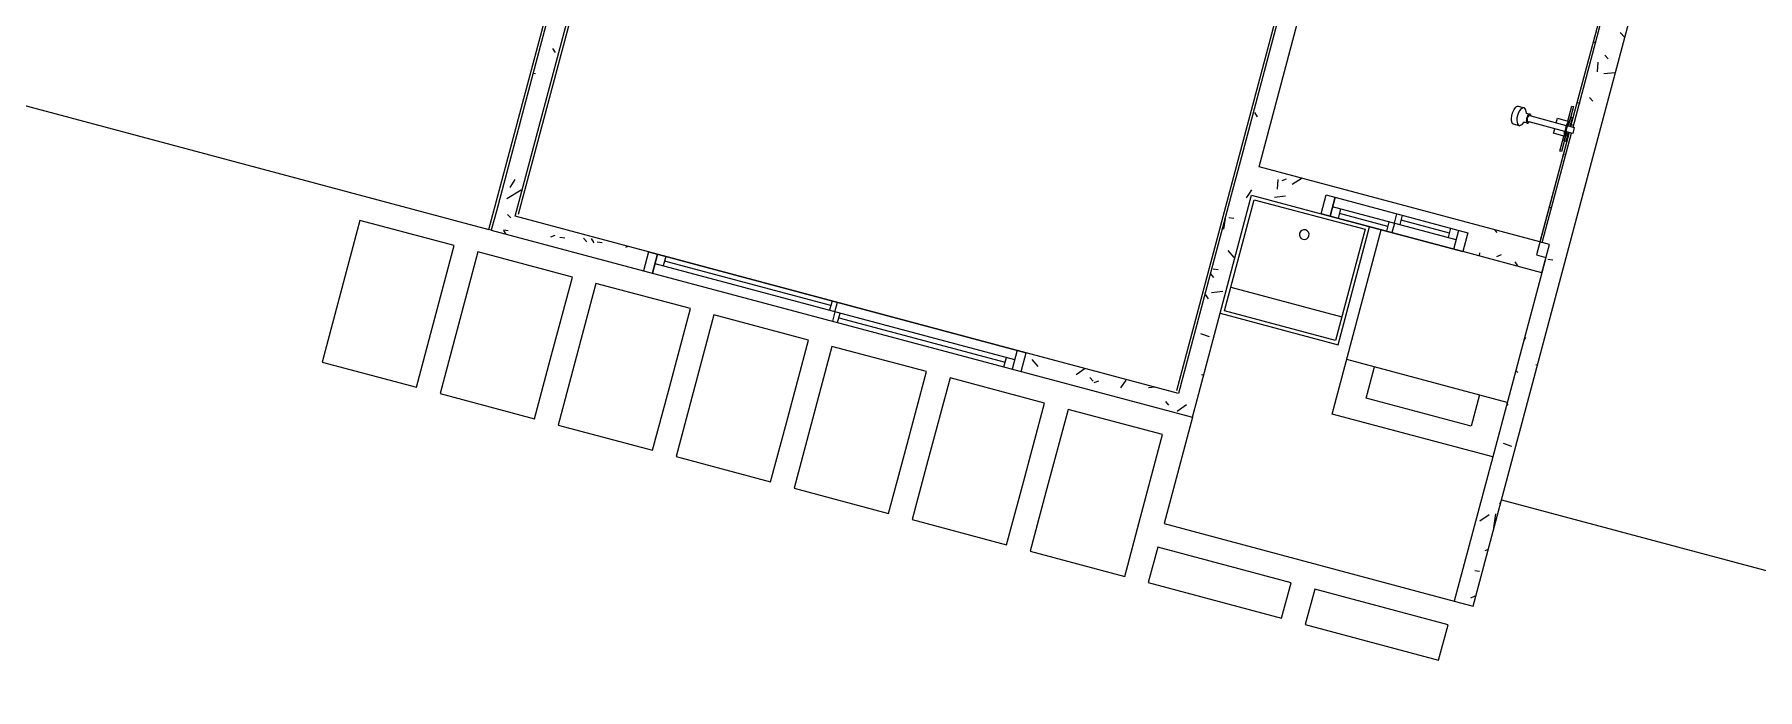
# Model space of a CAD drawing. Header units: metres. Extents: x 689715 to 690980, y 1005284 to 1006835.
# Drawn here: x 690807.31 to 690814.36, y 1005564.26 to 1005566.93 of the extents above; entities that cross this region are included whole.
import ezdxf

# ---------------------------------------------------------------- set-up
doc = ezdxf.new("R2010")
doc.units = ezdxf.units.M
doc.linetypes.add('PHANTOM', pattern=[2.5, 1.25, -0.25, 0.25, -0.25, 0.25, -0.25])
doc.layers.add('0_HUELLAS CASAS CASTILLA', color=1, linetype='Continuous')
doc.layers.add('0_NUMERO DE LOTE FASE V', color=3, linetype='Continuous')
for name, color, linetype, lineweight in [('Accesorios de tuberías', 7, 'Continuous', 13), ('Aparatos sanitarios', 8, 'Continuous', 13), ('Bordes comunes', 7, 'Continuous', 13), ('Muros', 7, 'Continuous', 13), ('Patrón de corte', 7, 'Continuous', 13), ('Suelos', 7, 'Continuous', 9), ('Ventanas', 7, 'Continuous', 13)]:
    doc.layers.add(name, color=color, linetype=linetype, lineweight=lineweight)
pattern_1 = [(49.99999999999996, (0, -2.328306436538696e-10), (0.4377584771638401, -0.03836033982117172), [0.04599999999999997, -0.5029999999999996]), (354.9999999999999, (0, -2.328306436538696e-10), (-0.0843952140696779, 0.4580987315439033), [0.037, -0.402]), (100.451, (0.03600000008009374, -0.003000000258907676), (0.3526758939897786, 0.4199401312074266), [0.03899999999999999, -0.427]), (46.18399999999996, (0, 0.121999999973923), (0.6506308650644553, -0.1004214988211121), [0.06899999999999998, -0.7539999999999997]), (96.63599999999995, (0.05400000012014061, 0.113999999826774), (0.570191611846052, 0.5938707988951815), [0.058, -0.6409999999999998]), (351.1839999999999, (0, 0.121999999973923), (0.5697220635397624, 0.5936975411065765), [0.05499999999999999, -0.6039999999999999]), (21, (0.06099999987054616, 0.09100000001490116), (0.3642747293136029, -0.245780230253577), [0.04599999999999997, -0.5029999999999996]), (326, (0.06099999987054616, 0.09100000001490116), (0.1482769546615402, 0.4415777901075864), [0.03699999999999999, -0.4019999999999999]), (71.451, (0.09099999989848584, 0.07100000022910535), (0.512048302653334, 0.1963072483374968), [0.03900000000000001, -0.4270000000000002]), (37.49999999999998, (0, -2.328306436538696e-10), (0.007375797972208928, 0.2022933454275577), [0.02, -0.3769999999999999, 0.02, -0.3879999999999999, -0.4039999999999999]), (37.49999999999998, (0, -2.328306436538696e-10), (0.007375797972208928, 0.2022933454275577), [-0.8059999999999998, 0.02, -0.384]), (7.49999999999994, (0, -2.328306436538696e-10), (0.1600503399492728, 0.2399435114399267), [0.02, -0.2129999999999999, 0.02, -0.3679999999999999, -0.154]), (7.49999999999994, (0, -2.328306436538696e-10), (0.1600503399492728, 0.2399435114399267), [-0.6209999999999999, 0.02, -0.134]), (327.5, (-0.136000000173226, -2.328306436538696e-10), (0.325416223879766, -0.01404568388630395), [0.02, -0.132, 0.02, -0.455, -0.6309999999999999]), (327.5, (-0.136000000173226, -2.328306436538696e-10), (0.325416223879766, -0.01404568388630395), [-0.6279999999999999, 0.02, -0.6109999999999999]), (317.4999999999999, (-0.1970000000437722, -2.328306436538696e-10), (0.3554815006055005, 0.06081860510782444), [0.01999999999999999, -0.1779999999999999, 0.01999999999999999, -0.2959999999999999, -0.4479999999999997]), (317.4999999999999, (-0.1970000000437722, -2.328306436538696e-10), (0.3554815006055005, 0.06081860510782444), [-0.5139999999999997, 0.01999999999999999, -0.4279999999999998])]

# ---------------------------------------------------------------- blocks, each defined once
blk = doc.blocks.new('Window-Sliding - VENTANA DE 1_60 X 1_20-1540949-PLANO CLAVE _8 CASAS EN HILERA_ - Dependent 1')
at = {"layer": 'Ventanas', "color": 253}
for p, q in [((0.8003658304546724, 0.04), (-0.799634169545327, 0.04)), ((-0.799634169545327, 0.04), (-0.799634169545327, -0.03999999999902364)), ((-0.7996341695453272, 0.04000000000097637), (0.8003658304546725, 0.04000000000097637)), ((-0.7615341697799087, -0.03999999999902364), (-0.7615341697799087, 0.04000000000097637)), ((-0.7615341697799087, 0.04000000000097637), (-0.7615341697799087, -0.03999999999902365)), ((0.7622658304671647, 9.714248738745823e-13), (-0.761534169779909, 9.714248738745823e-13)), ((-0.7266091695452884, 0.04000000000097637), (-0.7266091695452884, 9.714248738745823e-13)), ((-0.02185916954532734, 0.02000000000096879), (-0.7266091695452884, 0.02000000000096879)), ((-0.02185916954532734, 0.04000000000097637), (-0.02185916954532734, 9.714248738745823e-13)), ((0.000365830454672653, 9.714248738745823e-13), (0.000365830454672653, 0.04000000000097637)), ((0.000365830454672653, 9.714248738745823e-13), (0.000365830454672653, -0.03999999999902364)), ((0.02259083045467268, -0.03999999999902364), (0.02259083045467268, 9.714248738745823e-13)), ((0.7273408304547152, -0.03999999999902364), (0.7273408304547152, 9.714248738745823e-13)), ((0.7622658304671647, 0.04000000000097637), (0.7622658304671647, -0.03999999999902365)), ((0.8003658304546724, -0.03999999999902364), (0.8003658304546724, 0.04)), ((-0.799634169545327, -0.03999999999902364), (0.8003658304546724, -0.03999999999902364)), ((-0.7996341695453272, -0.03999999999902364), (0.8003658304546725, -0.03999999999902364)), ((-0.7996341692992297, -0.03999999999902364), (0.800365830455645, -0.03999999999902364)), ((0.02259083045467268, -0.0199999999990375), (0.7273408304547152, -0.0199999999990375))]:
    blk.add_line(p, q, dxfattribs=at)
blk = doc.blocks.new('Window-Sliding - VENTANA DE 0_5 X 0_60-1543078-PLANO CLAVE _8 CASAS EN HILERA_ - Dependent 1')
at = {"layer": 'Ventanas', "color": 253}
for p, q in [((-0.2996341695453271, -0.06), (-0.2996341695453271, 0.01999999999902367)), ((-0.2996341695453271, 0.01999999999902367), (0.3003658304546724, 0.01999999999902367)), ((-0.2996341695453271, 0.01999999999902367), (0.3003658304546724, 0.01999999999902367)), ((-0.2996341692992298, 0.01999999999902366), (0.3003658304556444, 0.01999999999902366)), ((-0.2615341697799085, 0.01999999999902367), (-0.2615341697799085, -0.06000000000097636)), ((-0.2615341697799085, -0.06000000000097636), (-0.2615341697799085, 0.01999999999902367)), ((0.000365830454672653, -0.02000000000097145), (0.000365830454672653, 0.01999999999902367)), ((0.02259083045467268, 0.01999999999902367), (0.02259083045467268, -0.02000000000097145)), ((0.227340830454717, 0.01999999999902367), (0.227340830454717, -0.02000000000097145)), ((0.262265830467165, -0.06000000000097636), (0.262265830467165, 0.01999999999902367)), ((0.3003658304546724, 0.01999999999902367), (0.3003658304546724, -0.06)), ((0.3003658304546724, -0.06), (-0.2996341695453271, -0.06)), ((-0.2996341695453271, -0.06000000000097636), (0.3003658304546724, -0.06000000000097636)), ((0.262265830467165, -0.02000000000097145), (-0.2615341697799085, -0.02000000000097145)), ((-0.2266091695452867, -0.06000000000097636), (-0.2266091695452867, -0.02000000000097145)), ((-0.02185916954532734, -0.04000000000096877), (-0.2266091695452867, -0.04000000000096877)), ((-0.02185916954532734, -0.06000000000097636), (-0.02185916954532734, -0.02000000000097145)), ((0.000365830454672653, -0.02000000000097145), (0.000365830454672653, -0.06000000000097636)), ((0.02259083045467268, -9.624996799573183e-13), (0.227340830454717, -9.624996799573183e-13))]:
    blk.add_line(p, q, dxfattribs=at)
blk = doc.blocks.new('DUCHA - TOKIO - 03_901-V6-PLANO CLAVE _8 CASAS EN HILERA_ - Dependent 1')
at = {"layer": 'Accesorios de tuberías', "color": 253}
for p, q in [((7.571841945590966, 90.33541324061433), (7.571841945590966, 90.35446324061432)), ((7.571841945590926, 90.35446324061432), (7.575641410862113, 90.35446324061432)), ((7.575641410862114, 90.29096324061432), (7.575641410862114, 90.35446324061432)), ((7.575641410862113, 90.35446324061432), (7.580283383388793, 90.3371784794406)), ((7.751541629050408, 90.34176324061434), (7.758873977469114, 90.35446324061432)), ((7.758873977469114, 90.35446324061432), (7.765120080741111, 90.36070934388633)), ((7.765120080741111, 90.36070934388633), (7.790520080741112, 90.36070934388633)), ((7.546441945590932, 90.31001324061431), (7.546441945590932, 90.33541324061433)), ((7.546441945590932, 90.33541324061433), (7.571841945590966, 90.33541324061433)), ((7.571841945590966, 90.31001324061431), (7.546441945590932, 90.31001324061431)), ((7.571841945590966, 90.29096324061432), (7.571841945590966, 90.31001324061431)), ((7.575641410862114, 90.29096324061432), (7.571841945590966, 90.29096324061432)), ((7.580283383388793, 90.30824800178806), (7.575641410862114, 90.29096324061432)), ((7.580283383388793, 90.3371784794406), (7.580283383388793, 90.33541324061433)), ((7.580283383388793, 90.31001324061431), (7.580283383388793, 90.33541324061433)), ((7.580283383388793, 90.33541324061433), (7.730910847286964, 90.33541324061434)), ((7.730910847286964, 90.31001324061431), (7.580283383388793, 90.31001324061431)), ((7.580283383388793, 90.31001324061431), (7.580283383388793, 90.30824800178806)), ((7.736941945591024, 90.33541324061433), (7.730910847287078, 90.33541324061433)), ((7.736941945591024, 90.31001324061434), (7.730910847287078, 90.31001324061434)), ((7.736941945591024, 90.34176324061434), (7.751541629050408, 90.34176324061434)), ((7.75154162905041, 90.3036632406143), (7.736941945591024, 90.3036632406143)), ((7.758873977469114, 90.29096324061432), (7.75154162905041, 90.3036632406143)), ((7.765120080741113, 90.28471713734231), (7.758873977469114, 90.29096324061432)), ((7.790520080741113, 90.28471713734231), (7.765120080741113, 90.28471713734231))]:
    blk.add_line(p, q, dxfattribs=at)
for centre, major_axis, ratio, start_param, end_param in [((7.765120080741113, 90.32271324061432), (0, 0.03799610327200752), 0.4945479968854793, 3.141592653589789, 6.283185307179588), ((7.736941945591024, 90.32271324061432), (0, 0.01905000000000127), 0.424754198003165, 2.300523983020843, 7.124253977747421), ((7.736941945591024, 90.32271324061432), (0, 0.01269999999998106), 0.4247541980025909, 3.141592653589789, 6.283185307179588)]:
    blk.add_ellipse(centre, major_axis=major_axis, ratio=ratio, start_param=start_param, end_param=end_param, dxfattribs=at)
blk.add_open_spline([(7.790520080741112, 90.36070934388633), (7.791389408657143, 90.36070698795005), (7.793101109041538, 90.36036336918276), (7.79561984687494, 90.35881448530678), (7.797993611165711, 90.35628235082868), (7.800889312163863, 90.35168589361666), (7.803847155572757, 90.34387777688882), (7.805952117479149, 90.33221221137117), (7.80638508916187, 90.3195177728395), (7.805097854208162, 90.3071699809245), (7.801995917595865, 90.2956157988802), (7.796971429630951, 90.28691029253851), (7.792693400531191, 90.28472302718303), (7.790520080741113, 90.28471713734231)], degree=3, knots=[0, 0, 0, 0, 0.05263157894736842, 0.1052631578947368, 0.1578947368421053, 0.2105263157894737, 0.3157894736842105, 0.4210526315789473, 0.5263157894736842, 0.631578947368421, 0.7368421052631579, 0.868421052631579, 1, 1, 1, 1], dxfattribs=at)
for points in [[(7.730910847286964, 90.33541324061434), (7.731418629262385, 90.33674798665791), (7.732579815736845, 90.33905513380311), (7.734676301751238, 90.3412624740785), (7.736180852904011, 90.34176201869649), (7.736941945591024, 90.34176324061434)], [(7.736941945591024, 90.3036632406143), (7.736180852904011, 90.30366446253217), (7.734676301751239, 90.30416400715013), (7.732579815736845, 90.30637134742553), (7.731418629262386, 90.30867849457074), (7.730910847286964, 90.31001324061431)]]:
    blk.add_open_spline(points, degree=3, dxfattribs=at)
at = {"layer": 'Aparatos sanitarios', "color": 254}
for p, q in [((7.565491945590933, 90.35086945396256), (7.565491945590933, 90.37351324061433)), ((7.565491945590933, 90.37351324061433), (7.571841945590934, 90.37351324061433)), ((7.57184194559092, 90.35446324061432), (7.57184194559092, 90.41796324061433)), ((7.57184194559092, 90.41796324061433), (7.578191945590921, 90.41796324061433)), ((7.571841945590934, 90.37351324061433), (7.571841945590934, 90.35446324061432)), ((7.578191945590921, 90.41796324061433), (7.578191945590921, 90.35446324061432)), ((7.578191945590921, 90.34496611769957), (7.578191945590921, 90.35446324061432)), ((7.578191945590921, 90.35446324061432), (7.62264194559092, 90.35446324061432)), ((7.62264194559092, 90.35446324061432), (7.62264194559092, 90.33541324061433)), ((7.561837601575382, 90.35022509451584), (7.565491945590933, 90.35086945396256)), ((7.565491945590934, 90.29455702726608), (7.561837601575382, 90.2952013867128)), ((7.56549194559092, 90.33541324061433), (7.56549194559092, 90.35086945396256)), ((7.56549194559092, 90.29455702726608), (7.56549194559092, 90.31001324061431)), ((7.565491945590934, 90.27191324061431), (7.565491945590934, 90.29455702726608)), ((7.571841945590934, 90.29096324061432), (7.571841945590934, 90.27191324061431)), ((7.57184194559092, 90.22746324061433), (7.57184194559092, 90.29096324061432)), ((7.578191945590921, 90.29096324061432), (7.578191945590921, 90.30046036352907)), ((7.62264194559092, 90.29096324061432), (7.578191945590921, 90.29096324061432)), ((7.578191945590921, 90.29096324061432), (7.578191945590921, 90.22746324061433)), ((7.62264194559092, 90.31001324061431), (7.62264194559092, 90.29096324061432)), ((7.571841945590934, 90.27191324061431), (7.565491945590934, 90.27191324061431)), ((7.578191945590921, 90.22746324061433), (7.57184194559092, 90.22746324061433))]:
    blk.add_line(p, q, dxfattribs=at)
blk = doc.blocks.new('M_Stacked Washer and Dryer - Torre-1464971-PLANO CLAVE _8 CASAS EN HILERA_ - Dependent 1')
at = {"layer": 'Aparatos sanitarios', "color": 254}
for p, q in [((6.361844384628058e-15, 0.3399999999999662), (0.7800000000000105, 0.3399999999999662)), ((6.361844384628058e-15, 0.3399999999999662), (6.361844384628058e-15, 0.005051401696864699)), ((0.549018750000016, 0.3399999999999964), (0.549018750000016, -0.3400000000000038)), ((0.7800000000000105, 0.3399999999999662), (0.7800000000000105, -0.3400000000000338)), ((0.549018750000016, 0.2222500000000014), (0.6807812500000198, 0.2222500000000014)), ((0.6807812500000198, 0.2222500000000014), (0.6807812500000198, -0.2222500000000053)), ((0.6807812500000198, -0.2222500000000053), (0.549018750000016, -0.2222500000000053)), ((0.7800000000000105, -0.3400000000000338), (6.361844384628058e-15, -0.3400000000000338))]:
    blk.add_line(p, q, dxfattribs=at)
blk = doc.blocks.new('TINA CONCRETO - SENCILLA-1467208-PLANO CLAVE _8 CASAS EN HILERA_ - Dependent 1')
at = {"layer": 'Aparatos sanitarios', "color": 254}
for p, q in [((0.49652716948618, 0.2499999999999915), (-0.003472830513820012, 0.2499999999999915)), ((0.0115271694861805, 0.2349999999999925), (0.4815271694861794, 0.2349999999999925)), ((0.01152716948618054, -0.2350000000000093), (0.01152716948618054, 0.2349999999999925)), ((0.3815271694861807, -0.2350000000000093), (0.3815271694861807, 0.2349999999999911)), ((0.4815271694861795, 0.2349999999999925), (0.4815271694861795, -0.2350000000000093)), ((0.49652716948618, -0.2500000000000083), (0.49652716948618, 0.2499999999999915)), ((0.4815271694861794, -0.2350000000000093), (0.0115271694861805, -0.2350000000000093))]:
    blk.add_line(p, q, dxfattribs=at)
for radius, start, end in [(0.01999999999999998, 90.00000000000034, 269.9999999999994), (0.01999999999999999, 269.9999999999994, 89.9999999999985)]:
    blk.add_arc((0.09652716948618, -9.718520560148085e-15), radius, start, end, dxfattribs=at)
blk = doc.blocks.new('012-AR_CASTILLA_MODELO B_rvt-1-PLANO CLAVE _8 CASAS EN HILERA_ - Dependent 1')
at = {"layer": 'Patrón de corte'}
h = blk.add_hatch(dxfattribs=at)
h.set_pattern_fill('HORMIGÓN', color=254, scale=0.9999999999999999, style=0, pattern_type=2)
h.set_pattern_definition(pattern_1)
h.paths.add_polyline_path([(14.82183760160115, 90.85271324054338), (14.82183760165935, 92.30771324015222), (14.74183760175947, 92.30771324015222), (14.74183760146843, 90.85271324007772)], flags=0)
h = blk.add_hatch(dxfattribs=at)
h.set_pattern_fill('HORMIGÓN', color=254, scale=0.9999999999999999, style=0, pattern_type=2)
h.set_pattern_definition(pattern_1)
h.paths.add_polyline_path([(11.72183760162443, 91.77771324035712), (11.72183760174084, 91.85771324043162), (11.07678603206296, 91.85771324043162), (11.07678603217937, 91.77771324035712), (11.64183760178275, 91.77771324035712)], flags=0)
h.paths.add_polyline_path([(9.476786032202654, 91.77771324058995), (9.476786032319069, 91.85771323996596), (8.751786199922208, 91.85771324043162), (8.751786199747585, 91.77771324035712), (9.194493193761446, 91.77771324105561)], flags=0)
h = blk.add_hatch(dxfattribs=at)
h.set_pattern_fill('HORMIGÓN', color=254, scale=0.9999999999999999, style=0, pattern_type=2)
h.set_pattern_definition(pattern_1)
h.paths.add_polyline_path([(8.831786199880298, 90.91771324025467), (8.831786199763883, 91.77771324035712), (8.751786199747585, 91.77771324035712), (8.751786199922208, 90.91771324095316)], flags=0)
h = blk.add_hatch(dxfattribs=at)
h.set_pattern_fill('HORMIGÓN', color=254, scale=0.9999999999999999, style=0, pattern_type=2)
h.set_pattern_definition(pattern_1)
h.paths.add_polyline_path([(11.72183760162443, 88.67771324026398), (11.72183760162443, 91.77771324035712), (11.64183760178275, 91.77771324035712), (11.64183760172455, 88.67771324026398)], flags=0)
h = blk.add_hatch(dxfattribs=at)
h.set_pattern_fill('HORMIGÓN', color=254, scale=0.9999999999999999, style=0, pattern_type=2)
h.set_pattern_definition(pattern_1)
h.paths.add_polyline_path([(7.561837601475418, 90.79771324037574), (8.831786200054921, 90.7977132408414), (8.831786199880298, 90.91771324025467), (8.456786199705675, 90.91771324025467), (8.456786199938506, 90.837713240413), (7.856786199961789, 90.837713240413), (7.856786199845374, 90.9177132404875), (7.52183760155458, 90.9177132404875), (7.521837601438165, 90.79771324060857), (7.551837601524312, 90.79771324037574)], flags=0)
h = blk.add_hatch(dxfattribs=at)
h.set_pattern_fill('HORMIGÓN', color=254, scale=0.9999999999999999, style=0, pattern_type=2)
h.set_pattern_definition(pattern_1)
h.paths.add_polyline_path([(14.74183760152664, 87.69771324051544), (14.86183760140557, 87.69771324028261), (14.8618376016384, 90.31001324043609), (14.84644194558496, 90.31001324043609), (14.84644194552675, 90.33541324059479), (14.8618376016384, 90.33541324012913), (14.86183760169661, 90.85271324054338), (14.74183760146843, 90.85271324007772), (14.74183760152664, 87.77771324058995)], flags=0)
h = blk.add_hatch(dxfattribs=at)
h.set_pattern_fill('BLOQUES', color=254, scale=0.9999999999999999, angle=90.00000000000007, style=0, pattern_type=2)
h.set_pattern_definition([(4.929859756268451e-14, (7.5519999996759, 89.2879999994766), (-5.828670879282072e-16, 0.35), [])])
h.paths.add_polyline_path([(7.55183760158252, 87.77771324035712), (7.561837601475418, 87.77771324035712), (7.561837601708248, 90.31001323997043), (7.551837601698935, 90.31001324066892), (7.551837601698935, 87.86425772332586)], flags=0)
h.paths.add_polyline_path([(7.55183760158252, 90.33541324012913), (7.561837601359002, 90.33541324059479), (7.561837601475418, 90.79771324037574), (7.551837601524312, 90.79771324037574), (7.551837601466104, 90.43206992023624)], flags=0)
h = blk.add_hatch(dxfattribs=at)
h.set_pattern_fill('HORMIGÓN', color=254, scale=0.9999999999999999, style=0, pattern_type=2)
h.set_pattern_definition(pattern_1)
h.paths.add_polyline_path([(8.770681384892669, 87.77771324035712), (8.831837601494044, 87.77771324082278), (8.831837601668667, 88.47771324007772), (8.751837601535954, 88.47771324007772), (8.751837601652369, 87.77771324035712)], flags=0)
h.paths.add_polyline_path([(8.751837601652369, 89.17771324049681), (8.831837601668667, 89.17771324026398), (8.831837601552252, 90.79771324037574), (8.751837601535954, 90.79771324037574), (8.751837601535954, 90.2608824397903)], flags=0)
at = {"layer": 'Bordes comunes', "color": 253}
blk.add_line((7.561837601475418, 90.79771324037574), (7.551837601524312, 90.79771324037574), dxfattribs=at)
at = {"layer": 'Muros', "color": 253}
for p, q in [((14.82183760165935, 92.30771324015222), (14.74183760175947, 92.30771324015222)), ((14.74183760175947, 92.30771324015222), (14.74183760146843, 90.85271324007772)), ((14.82183760160115, 91.69771324028261), (14.82183760165935, 92.30771324015222)), ((9.476786032319069, 91.85771323996596), (8.751786199922208, 91.85771324043162)), ((8.751786199922208, 91.85771324043162), (8.751786199747585, 91.77771324035712)), ((11.72183760174084, 91.85771324043162), (11.07678603206296, 91.85771324043162)), ((11.72183760162443, 91.77771324035712), (11.72183760174084, 91.85771324043162)), ((11.72183760174084, 91.85771324043162), (11.73183760151733, 91.85771324019879)), ((11.73183760151733, 91.85771324019879), (11.73183760163374, 88.67771324026398)), ((8.751786199747585, 91.77771324035712), (8.751786199922208, 90.91771324095316)), ((8.831786199763883, 91.77771324035712), (9.476786032202654, 91.77771324058995)), ((8.831786199880298, 90.91771324025467), (8.831786199763883, 91.77771324035712)), ((8.841787537618075, 91.76771324011497), (8.841787537676282, 89.17771324026398)), ((11.07678603217937, 91.77771324035712), (11.64183760178275, 91.77771324035712)), ((11.63183760142419, 88.75771324033849), (11.63183760165703, 91.76771324011497)), ((11.64183760178275, 91.77771324035712), (11.64183760172455, 88.67771324026398)), ((11.72183760162443, 88.67771324026398), (11.72183760162443, 91.77771324035712)), ((7.52183760155458, 90.9177132404875), (7.521837601438165, 90.79771324060857)), ((8.751786199922208, 90.91771324095316), (8.456786199705675, 90.91771324025467)), ((8.831786200054921, 90.7977132408414), (8.831786199880298, 90.91771324025467)), ((14.74183760146843, 90.85271324007772), (14.74183760152664, 87.77771324058995)), ((14.82183760160115, 90.85271324054338), (14.82183760148473, 90.91771324002184)), ((14.86183760169661, 90.85271324054338), (14.82183760160115, 90.85271324054338)), ((14.8618376016384, 90.33541324012913), (14.86183760169661, 90.85271324054338)), ((7.521837601438165, 90.79771324060857), (7.551837601524312, 90.79771324037574)), ((7.551837601524312, 90.79771324037574), (7.55183760158252, 90.33541324012913)), ((7.561837601475418, 90.79771324037574), (8.751837601535954, 90.79771324037574)), ((7.561837601359002, 90.33541324059479), (7.561837601475418, 90.79771324037574)), ((8.751837601535954, 90.79771324037574), (8.751837601652369, 89.17771324049681)), ((8.831837601668667, 89.17771324026398), (8.831837601552252, 90.79771324037574)), ((7.551837601698935, 90.31001324066892), (7.55183760158252, 87.77771324035712)), ((7.561837601475418, 87.77771324035712), (7.561837601708248, 90.31001323997043)), ((14.86183760140557, 87.69771324028261), (14.8618376016384, 90.31001324043609))]:
    blk.add_line(p, q, dxfattribs=at)
at = {"layer": 'Suelos', "color": 9}
for p, q in [((8.086811900720932, 92.55771324038506), (7.521837601612788, 92.55771324015222)), ((7.521837601612788, 92.55771324015222), (7.521837601729203, 92.40771324024536)), ((8.086811900720932, 92.40771324024536), (8.086811900720932, 92.55771324038506)), ((8.751786199747585, 92.55771324015222), (8.186811900581233, 92.55771324015222)), ((8.186811900581233, 92.55771324015222), (8.186811900464818, 92.40771324024536)), ((8.751786199747585, 92.40771324024536), (8.751786199747585, 92.55771324015222)), ((9.251786199747585, 92.55771324015222), (8.851786199840717, 92.55771324038506)), ((8.851786199840717, 92.55771324038506), (8.851786199957132, 92.30771324038506)), ((9.251786199805792, 92.30771324015222), (9.251786199747585, 92.55771324015222)), ((9.751786199747585, 92.55771324015222), (9.351786199840717, 92.55771324015222)), ((9.351786199840717, 92.55771324015222), (9.351786199957132, 92.30771324015222)), ((9.751786199922208, 92.30771324015222), (9.751786199747585, 92.55771324015222)), ((10.251786199864, 92.55771324038506), (9.851786199607886, 92.55771324015222)), ((9.851786199607886, 92.55771324015222), (9.851786199840717, 92.30771324061789)), ((10.25178619992221, 92.30771324015222), (10.251786199864, 92.55771324038506)), ((10.75178619998042, 92.55771324015222), (10.35178619978251, 92.55771324038506)), ((10.35178619978251, 92.55771324038506), (10.35178619989892, 92.30771324015222)), ((10.751786199864, 92.30771324015222), (10.75178619998042, 92.55771324015222)), ((11.251786199864, 92.55771324061789), (10.8517861997243, 92.55771324061789)), ((10.8517861997243, 92.55771324061789), (10.85178619984072, 92.30771324061789)), ((11.25178620009683, 92.30771324038506), (11.251786199864, 92.55771324061789)), ((11.75178619992221, 92.55771324015222), (11.35178619984072, 92.55771324015222)), ((11.35178619984072, 92.55771324015222), (11.35178619984072, 92.30771324015222)), ((11.75178620009683, 92.30771324015222), (11.75178619992221, 92.55771324015222)), ((12.25178619992221, 92.55771324015222), (11.85178619989892, 92.55771324038506)), ((11.85178619989892, 92.55771324038506), (11.85178619978251, 92.30771324061789)), ((12.251786199864, 92.30771324015222), (12.25178619992221, 92.55771324015222)), ((7.521837601729203, 92.40771324024536), (8.086811900720932, 92.40771324024536)), ((8.186811900464818, 92.40771324024536), (8.751786199747585, 92.40771324024536)), ((8.751786199980415, 92.30771324015222), (7.521837601438165, 92.30771324015222)), ((8.751786199922208, 91.85771324043162), (8.751786199980415, 92.30771324015222)), ((8.851786199957132, 92.30771324038506), (8.851786199840717, 91.95771324005909)), ((9.25178620009683, 91.95771324052475), (9.251786199805792, 92.30771324015222)), ((9.351786199957132, 92.30771324015222), (9.351786199724302, 91.95771324005909)), ((9.751786199980415, 91.95771324005909), (9.751786199922208, 92.30771324015222)), ((9.851786199840717, 92.30771324061789), (9.851786199840717, 91.95771324005909)), ((10.25178619992221, 91.95771324005909), (10.25178619992221, 92.30771324015222)), ((10.35178619989892, 92.30771324015222), (10.35178619978251, 91.95771324052475)), ((10.75178620003862, 91.95771324005909), (10.751786199864, 92.30771324015222)), ((10.85178619984072, 92.30771324061789), (10.85178620001534, 91.95771324005909)), ((11.25178619974758, 91.95771324005909), (11.25178620009683, 92.30771324038506)), ((11.35178619984072, 92.30771324015222), (11.35178619984072, 91.95771324052475)), ((11.75178619974758, 91.95771324052475), (11.75178620009683, 92.30771324015222)), ((11.85178619978251, 92.30771324061789), (11.85178619984072, 91.95771324005909)), ((12.25178619974758, 91.95771324005909), (12.251786199864, 92.30771324015222)), ((8.851786199840717, 91.95771324005909), (9.25178620009683, 91.95771324052475)), ((9.351786199724302, 91.95771324005909), (9.751786199980415, 91.95771324005909)), ((9.851786199840717, 91.95771324005909), (10.25178619992221, 91.95771324005909)), ((10.35178619978251, 91.95771324052475), (10.75178620003862, 91.95771324005909)), ((10.85178620001534, 91.95771324005909), (11.25178619974758, 91.95771324005909)), ((11.35178619984072, 91.95771324052475), (11.75178619974758, 91.95771324052475)), ((11.85178619984072, 91.95771324005909), (12.25178619974758, 91.95771324005909)), ((14.74183760164306, 91.85771324043162), (11.73183760151733, 91.85771324019879))]:
    blk.add_line(p, q, dxfattribs=at)
at = {"color": 254, "lineweight": 13}
for name, p, rotation in [('Window-Sliding - VENTANA DE 1_60 X 1_20-1540949-PLANO CLAVE _8 CASAS EN HILERA_ - Dependent 1', (10.27715186297428, 91.81771324086003), 179.9999999999999), ('M_Stacked Washer and Dryer - Torre-1464971-PLANO CLAVE _8 CASAS EN HILERA_ - Dependent 1', (7.861837601521984, 90.9177132404875), 90), ('TINA CONCRETO - SENCILLA-1467208-PLANO CLAVE _8 CASAS EN HILERA_ - Dependent 1', (8.501786199980415, 90.92118607088923), 90), ('Window-Sliding - VENTANA DE 0_5 X 0_60-1543078-PLANO CLAVE _8 CASAS EN HILERA_ - Dependent 1', (8.157152030267753, 90.85771324019879), 179.9999999999999)]:
    blk.add_blockref(name, p, dxfattribs=dict(at, rotation=rotation))
blk.add_blockref('DUCHA - TOKIO - 03_901-V6-PLANO CLAVE _8 CASAS EN HILERA_ - Dependent 1', (0, -2.328306436538696e-10), dxfattribs=at)
blk = doc.blocks.new('CASTILLAS B BLOQUE 8')
at = {"layer": '0_HUELLAS CASAS CASTILLA', "color": 8, "lineweight": 5, "rotation": 90}
for p in [(365.6615329047199, -53.98183759307722), (365.6615329047199, -61.2818375939969)]:
    blk.add_blockref('012-AR_CASTILLA_MODELO B_rvt-1-PLANO CLAVE _8 CASAS EN HILERA_ - Dependent 1', p, dxfattribs=at)

msp = doc.modelspace()

# ---------------------------------------------------------------- block references
at = {"layer": '0_NUMERO DE LOTE FASE V', "linetype": 'PHANTOM', "rotation": 75.06604352304308}
msp.add_blockref('CASTILLAS B BLOQUE 8', (690697.7873124254, 1005312.469005187), dxfattribs=at)

doc.saveas('drawing.dxf')
